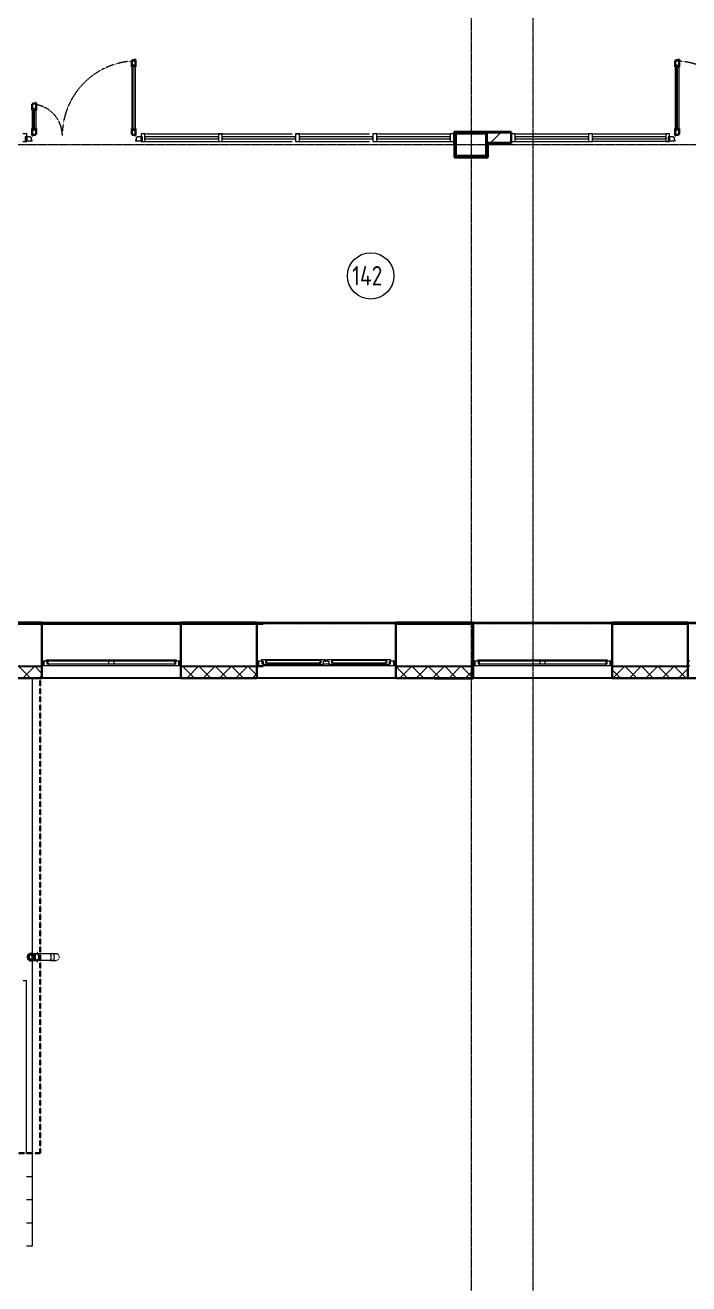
# Model space of a CAD drawing. Header units: millimetres. Extents: x -695119 to 412940, y -249585 to 622758.
# Drawn here: x 16424 to 25012, y -76013 to -59723 of the extents above; entities that cross this region are included whole.
import ezdxf

# ---------------------------------------------------------------- set-up
doc = ezdxf.new("R2010")
doc.units = ezdxf.units.MM
for name, pattern in [('ADSK_Линия сетки', [25, 20, -2.5, 0, -2.5]), ('ADSK_Штриховая_ш2 п1_5', [4.5, 3, -1.5]), ('ADSK_Штриховая_ш3 п1_5', [4.5, 3, -1.5])]:
    doc.linetypes.add(name, pattern=pattern)
for name, color, linetype, lineweight in [('Импосты витража', 8, 'Continuous', 9), ('Каркас_Импост', 8, 'Continuous', 9), ('Лестницы', 8, 'Continuous', 9), ('Линии', 7, 'Continuous', 9), ('Марки помещений', 8, 'Continuous', 20), ('Монтажный зазор', 8, 'Continuous', 9), ('Несущие колонны', 252, 'Continuous', 18), ('Обобщенные модели', 8, 'Continuous', 18), ('Окна', 252, 'Continuous', 9), ('Оси', 252, 'Continuous', 9), ('Остекление', 8, 'Continuous', 9), ('Открывание', 8, 'ADSK_Штриховая_ш2 п1_5', 9), ('Панели витража', 8, 'Continuous', 9), ('Панель', 252, 'Continuous', 30), ('Поручни', 8, 'Continuous', 9), ('Стены разрез', 7, 'Continuous', 30), ('Стены штриховка', 7, 'Continuous', 9)]:
    doc.layers.add(name, color=color, linetype=linetype, lineweight=lineweight)
doc.layers.add('Стены', color=194, linetype='Continuous')
doc.styles.add('GOST 2.304 type A_1', font='', dxfattribs={"height": 350})
doc.styles.get('GOST 2.304 type A_1').set_extended_font_data('GOST 2.304 type A')

# ---------------------------------------------------------------- blocks, each defined once
blk = doc.blocks.new('1 этаж')
at = {"layer": 'Импосты витража', "color": 251, "lineweight": 18, "true_color": 0x636466, "extrusion": (0, 0, -1)}
for p, q in [((-28506, -142307), (-28556, -142307)), ((-28506, -142347), (-28506, -142307)), ((-26976, -142307), (-27026, -142307)), ((-27026, -142307), (-27026, -142347)), ((-26976, -142407), (-26976, -142307)), ((-25976, -142307), (-26026, -142307)), ((-26026, -142307), (-26026, -142407)), ((-25976, -142407), (-25976, -142307)), ((-24976, -142307), (-25026, -142307)), ((-25026, -142307), (-25026, -142407)), ((-24976, -142407), (-24976, -142307)), ((-23976, -142307), (-24026, -142307)), ((-24026, -142307), (-24026, -142407)), ((-23976, -142407), (-23976, -142307)), ((-22186, -142307), (-22236, -142307)), ((-22236, -142307), (-22236, -142407)), ((-22186, -142407), (-22186, -142307)), ((-21186, -142307), (-21236, -142307)), ((-21236, -142307), (-21236, -142407)), ((-21186, -142407), (-21186, -142307)), ((-20186, -142307), (-20236, -142307)), ((-20236, -142307), (-20236, -142407)), ((-20186, -142347), (-20186, -142307)), ((-28556, -142407), (-28506, -142407)), ((-28506, -142407), (-28506, -142397)), ((-27026, -142397), (-27026, -142407)), ((-27026, -142407), (-26976, -142407)), ((-26026, -142407), (-25976, -142407)), ((-25026, -142407), (-24976, -142407)), ((-24026, -142407), (-23976, -142407)), ((-22236, -142407), (-22186, -142407)), ((-21236, -142407), (-21186, -142407)), ((-20236, -142407), (-20186, -142407)), ((-20186, -142407), (-20186, -142397))]:
    blk.add_line(p, q, dxfattribs=at)
at = {"layer": 'Импосты витража', "color": 251, "true_color": 0x636466}
for p, q in [((-26976, -142307), (-26026, -142307)), ((-26021, -142307), (-25071, -142307)), ((-25021, -142307), (-24071, -142307)), ((-23976, -142307), (-23026, -142307)), ((-22186, -142307), (-21236, -142307)), ((-21186, -142307), (-20236, -142307)), ((-26976, -142407), (-26026, -142407)), ((-26021, -142407), (-25071, -142407)), ((-25021, -142407), (-24071, -142407)), ((-23976, -142407), (-23026, -142407)), ((-22186, -142407), (-21236, -142407)), ((-20236, -142407), (-21186, -142407))]:
    blk.add_line(p, q, dxfattribs=at)
at = {"layer": 'Импосты витража', "color": 251, "lineweight": 18, "true_color": 0x636466}
for p, q in [((-22976, -142307), (-23026, -142307)), ((-23026, -142307), (-23026, -142407)), ((-22976, -142407), (-22976, -142307)), ((-23026, -142407), (-22976, -142407))]:
    blk.add_line(p, q, dxfattribs=at)
at = {"layer": 'Каркас_Импост', "color": 251, "true_color": 0x636466}
for p, q in [((-28457, -142347), (-28506, -142347)), ((-28506, -142347), (-28506, -142397)), ((-28457, -142355), (-28457, -142347)), ((-28443, -142355), (-28457, -142355)), ((-28443, -142389), (-28443, -142355)), ((-27075, -142355), (-27089, -142355)), ((-27089, -142355), (-27089, -142389)), ((-27075, -142347), (-27075, -142355)), ((-27026, -142347), (-27075, -142347)), ((-27026, -142397), (-27026, -142347)), ((-20137, -142347), (-20186, -142347)), ((-20186, -142347), (-20186, -142397)), ((-20137, -142355), (-20137, -142347)), ((-20123, -142355), (-20137, -142355)), ((-20123, -142389), (-20123, -142355)), ((-28506, -142397), (-28434, -142397)), ((-28434, -142389), (-28443, -142389)), ((-28434, -142397), (-28434, -142389)), ((-27089, -142389), (-27098, -142389)), ((-27098, -142389), (-27098, -142397)), ((-27098, -142397), (-27026, -142397)), ((-20186, -142397), (-20114, -142397)), ((-20114, -142389), (-20123, -142389)), ((-20114, -142397), (-20114, -142389)), ((-28248, -149112), (-27426, -149112)), ((-28248, -149129), (-28248, -149112)), ((-27426, -149129), (-28248, -149129)), ((-28228, -149170), (-28228, -149129)), ((-27446, -149170), (-28228, -149170)), ((-28226, -149187), (-26595, -149187)), ((-27446, -149129), (-27446, -149170)), ((-27376, -149170), (-27446, -149170)), ((-27426, -149112), (-27396, -149112)), ((-27426, -149112), (-27426, -149129)), ((-27396, -149129), (-27426, -149129)), ((-27396, -149112), (-26574, -149112)), ((-27396, -149129), (-27396, -149112)), ((-26574, -149129), (-27396, -149129)), ((-27376, -149170), (-27376, -149129)), ((-26594, -149170), (-27376, -149170)), ((-26594, -149129), (-26594, -149170)), ((-26574, -149112), (-26574, -149129)), ((-25446, -149187), (-23815, -149187)), ((-25409, -149112), (-25411, -149112)), ((-25397, -149170), (-24716, -149170)), ((-24718, -149112), (-25395, -149112)), ((-24701, -149112), (-24703, -149112)), ((-24595, -149170), (-24665, -149170)), ((-24645, -149112), (-24615, -149112)), ((-24615, -149129), (-24645, -149129)), ((-24557, -149112), (-24559, -149112)), ((-24545, -149170), (-23864, -149170)), ((-23866, -149112), (-24543, -149112)), ((-23849, -149112), (-23851, -149112)), ((-22667, -149112), (-21845, -149112)), ((-22667, -149129), (-22667, -149112)), ((-21845, -149129), (-22667, -149129)), ((-22647, -149170), (-22647, -149129)), ((-21865, -149170), (-22647, -149170)), ((-22646, -149187), (-21015, -149187)), ((-21865, -149129), (-21865, -149170)), ((-21795, -149170), (-21865, -149170)), ((-21845, -149112), (-21815, -149112)), ((-21845, -149112), (-21845, -149129)), ((-21815, -149129), (-21845, -149129)), ((-21815, -149112), (-20993, -149112)), ((-21815, -149129), (-21815, -149112)), ((-20993, -149129), (-21815, -149129)), ((-21795, -149170), (-21795, -149129)), ((-21013, -149170), (-21795, -149170)), ((-21013, -149129), (-21013, -149170)), ((-20993, -149112), (-20993, -149129))]:
    blk.add_line(p, q, dxfattribs=at)
at = {"layer": 'Каркас_Импост', "color": 251, "lineweight": 18, "true_color": 0x636466}
for p, q in [((-28248, -149129), (-28286, -149129)), ((-28286, -149129), (-28286, -149187)), ((-28286, -149187), (-28226, -149187)), ((-28240, -149170), (-28240, -149129)), ((-28228, -149170), (-28240, -149170)), ((-28226, -149187), (-28222, -149170)), ((-26600, -149170), (-26595, -149187)), ((-26595, -149187), (-26536, -149187)), ((-26582, -149170), (-26594, -149170)), ((-26582, -149129), (-26582, -149170)), ((-26536, -149129), (-26574, -149129)), ((-26536, -149187), (-26536, -149129)), ((-25467, -149129), (-25505, -149129)), ((-25505, -149129), (-25505, -149187)), ((-25505, -149187), (-25446, -149187)), ((-25411, -149112), (-25467, -149112)), ((-25467, -149112), (-25467, -149129)), ((-25467, -149129), (-25447, -149129)), ((-25459, -149170), (-25459, -149129)), ((-25447, -149170), (-25459, -149170)), ((-25447, -149129), (-25447, -149170)), ((-25447, -149170), (-25397, -149170)), ((-25446, -149187), (-25441, -149170)), ((-25410, -149113), (-25411, -149112)), ((-25409, -149112), (-25410, -149113)), ((-25410, -149153), (-25410, -149121)), ((-25410, -149121), (-25392, -149121)), ((-25392, -149153), (-25410, -149153)), ((-25395, -149112), (-25409, -149112)), ((-25397, -149170), (-25392, -149153)), ((-25392, -149121), (-25395, -149112)), ((-24718, -149112), (-24720, -149121)), ((-24720, -149121), (-24702, -149121)), ((-24702, -149153), (-24720, -149153)), ((-24720, -149153), (-24716, -149170)), ((-24703, -149112), (-24718, -149112)), ((-24716, -149170), (-24665, -149170)), ((-24702, -149113), (-24703, -149112)), ((-24701, -149112), (-24702, -149113)), ((-24702, -149121), (-24702, -149153)), ((-24645, -149112), (-24701, -149112)), ((-24665, -149170), (-24665, -149129)), ((-24665, -149129), (-24645, -149129)), ((-24645, -149129), (-24645, -149112)), ((-24559, -149112), (-24615, -149112)), ((-24615, -149112), (-24615, -149129)), ((-24615, -149129), (-24595, -149129)), ((-24595, -149129), (-24595, -149170)), ((-24595, -149170), (-24545, -149170)), ((-24558, -149113), (-24559, -149112)), ((-24557, -149112), (-24558, -149113)), ((-24558, -149153), (-24558, -149121)), ((-24558, -149121), (-24540, -149121)), ((-24540, -149153), (-24558, -149153)), ((-24543, -149112), (-24557, -149112)), ((-24545, -149170), (-24540, -149153)), ((-24540, -149121), (-24543, -149112)), ((-23866, -149112), (-23868, -149121)), ((-23868, -149121), (-23850, -149121)), ((-23850, -149153), (-23868, -149153)), ((-23868, -149153), (-23864, -149170)), ((-23851, -149112), (-23866, -149112)), ((-23864, -149170), (-23813, -149170)), ((-23850, -149113), (-23851, -149112)), ((-23849, -149112), (-23850, -149113)), ((-23850, -149121), (-23850, -149153)), ((-23793, -149112), (-23849, -149112)), ((-23819, -149170), (-23815, -149187)), ((-23815, -149187), (-23755, -149187)), ((-23813, -149170), (-23813, -149129)), ((-23813, -149129), (-23793, -149129)), ((-23801, -149170), (-23813, -149170)), ((-23801, -149129), (-23801, -149170)), ((-23793, -149129), (-23793, -149112)), ((-23755, -149129), (-23793, -149129)), ((-23755, -149187), (-23755, -149129)), ((-22667, -149129), (-22705, -149129)), ((-22705, -149129), (-22705, -149187)), ((-22705, -149187), (-22646, -149187)), ((-22659, -149170), (-22659, -149129)), ((-22647, -149170), (-22659, -149170)), ((-22646, -149187), (-22641, -149170)), ((-21019, -149170), (-21015, -149187)), ((-21015, -149187), (-20955, -149187)), ((-21001, -149170), (-21013, -149170)), ((-21001, -149129), (-21001, -149170)), ((-20955, -149129), (-20993, -149129)), ((-20955, -149187), (-20955, -149129))]:
    blk.add_line(p, q, dxfattribs=at)
at = {"layer": 'Лестницы', "color": 251, "true_color": 0x636466}
for p, q in [((-28431, -152918), (-28431, -149349)), ((-28431, -155499), (-28431, -153003)), ((-28511, -155499), (-28431, -155499)), ((-28511, -155499), (-28431, -155499)), ((-28431, -155799), (-28431, -155499)), ((-28511, -155799), (-28431, -155799)), ((-28511, -155799), (-28431, -155799)), ((-28431, -156099), (-28431, -155799)), ((-28511, -156099), (-28431, -156099)), ((-28511, -156099), (-28431, -156099)), ((-28431, -156399), (-28431, -156099)), ((-28511, -156399), (-28431, -156399)), ((-28511, -156399), (-28431, -156399)), ((-28431, -156699), (-28431, -156399)), ((-28511, -156699), (-28431, -156699)), ((-28511, -156699), (-28431, -156699))]:
    blk.add_line(p, q, dxfattribs=at)
at = {"layer": 'Линии', "color": 251, "linetype": 'ADSK_Штриховая_ш3 п1_5', "lineweight": 30, "true_color": 0x636466}
for p in [(-28331, -149349), (-34891, -155499)]:
    blk.add_line(p, (-28331, -155499), dxfattribs=at)
at = {"layer": 'Марки помещений', "color": 251, "true_color": 0x636466}
blk.add_circle((-24055, -144145), 300, dxfattribs=at)
at = {"layer": 'Монтажный зазор', "color": 251, "true_color": 0x636466}
for p, q in [((-28526, -142347), (-28526, -142397)), ((-28506, -142347), (-28526, -142347)), ((-28506, -142397), (-28506, -142347)), ((-27006, -142347), (-27026, -142347)), ((-27026, -142347), (-27026, -142397)), ((-27006, -142397), (-27006, -142347)), ((-20206, -142347), (-20206, -142397)), ((-20186, -142347), (-20206, -142347)), ((-20186, -142397), (-20186, -142347)), ((-28526, -142397), (-28506, -142397)), ((-27026, -142397), (-27006, -142397)), ((-20206, -142397), (-20186, -142397))]:
    blk.add_line(p, q, dxfattribs=at)
at = {"layer": 'Несущие колонны', "color": 251, "lineweight": 40, "true_color": 0x636466}
for p, q in [((-22956, -142297), (-22556, -142297)), ((-22956, -142597), (-22956, -142297)), ((-22556, -142297), (-22956, -142297)), ((-22556, -142297), (-22556, -142597)), ((-22956, -142417), (-22956, -142597)), ((-22556, -142597), (-22556, -142417)), ((-22556, -142597), (-22956, -142597)), ((-22956, -142597), (-22556, -142597))]:
    blk.add_line(p, q, dxfattribs=at)
at = {"layer": 'Несущие колонны', "color": 251, "true_color": 0x636466}
for p, q in [((-22956, -142297), (-22956, -142417)), ((-22556, -142417), (-22556, -142297))]:
    blk.add_line(p, q, dxfattribs=at)
at = {"layer": 'Обобщенные модели', "color": 251, "true_color": 0x636466}
for p, q in [((-28371, -152918), (-28446, -152918)), ((-28446, -152920), (-28432, -152920)), ((-28441, -152924), (-28441, -152997)), ((-28441, -152924), (-28441, -152997)), ((-28405, -152918), (-28440, -152918)), ((-28432, -152920), (-28432, -152922)), ((-28155, -152920), (-28412, -152920)), ((-28411, -152939), (-28406, -152939)), ((-28364, -152917), (-28405, -152917)), ((-28399, -152935), (-28386, -152920)), ((-28386, -152920), (-28368, -152920)), ((-28368, -152900), (-28371, -152900)), ((-28371, -152900), (-28371, -152918)), ((-28368, -152920), (-28368, -152900)), ((-28162, -152917), (-28203, -152917)), ((-28126, -152918), (-28162, -152918)), ((-28432, -153002), (-28446, -153002)), ((-28446, -153004), (-28371, -153004)), ((-28440, -153003), (-28405, -153003)), ((-28432, -152999), (-28432, -153002)), ((-28412, -153002), (-28155, -153002)), ((-28406, -152983), (-28411, -152983)), ((-28405, -153004), (-28364, -153004)), ((-28386, -153002), (-28399, -152986)), ((-28368, -153002), (-28386, -153002)), ((-28371, -153004), (-28371, -153022)), ((-28371, -153022), (-28368, -153022)), ((-28368, -153022), (-28368, -153002)), ((-28203, -153004), (-28162, -153004)), ((-28162, -153003), (-28126, -153003))]:
    blk.add_line(p, q, dxfattribs=at)
at = {"layer": 'Обобщенные модели', "color": 251, "true_color": 0x636466, "flags": 128}
for points in [[(-28482, -152970), (-28483, -152968), (-28483, -152966), (-28483, -152965), (-28483, -152963), (-28483, -152961), (-28483, -152960), (-28483, -152958), (-28483, -152956), (-28483, -152955), (-28482, -152953), (-28482, -152951)], [(-28481, -152948), (-28481, -152946), (-28480, -152945), (-28479, -152943), (-28479, -152942), (-28478, -152940)], [(-28461, -152924), (-28460, -152923), (-28458, -152922), (-28456, -152921), (-28455, -152921), (-28453, -152920), (-28452, -152920)], [(-28477, -152982), (-28478, -152981), (-28479, -152979), (-28480, -152978), (-28480, -152976), (-28481, -152975), (-28481, -152973)], [(-28452, -153002), (-28454, -153001), (-28456, -153001), (-28457, -153000), (-28459, -152999), (-28460, -152999), (-28462, -152998)]]:
    blk.add_lwpolyline(points, dxfattribs=at)
at = {"layer": 'Обобщенные модели', "color": 251, "true_color": 0x636466}
for centre, radius, start, end in [((-28485, -152929), 10, 232.5, 270), ((-28485, -152929), 10, 232.5, 270), ((-28446, -152961), 43.3, 90.1865, 269.8135), ((-28446, -152961), 41.1, 90, 270), ((-28441, -152961), 42.5, 165.3161, 194.6839), ((-28441, -152961), 42.5, 150, 164.6839), ((-28441, -152961), 38.8, 95.1758, 180), ((-28441, -152961), 38.8, 180, 264.8242), ((-28441, -152961), 36.5, 79.5832, 180), ((-28441, -152961), 36.4, 90, 270), ((-28441, -152961), 36.5, 180, 280.4168), ((-28441, -152961), 42.5, 105, 120), ((-28441, -152961), 36.4, 79.5575, 90), ((-28441, -152961), 42.5, 278.9462, 81.0538), ((-28441, -152961), 38.8, 70.0313, 79.9687), ((-28446, -152961), 41, 32.4515, 70.0339), ((-28441, -152961), 36.5, 65.8926, 70.6634), ((-28441, -152961), 36.4, 65.5487, 71.7408), ((-28441, -152961), 36.5, 39.5181, 50.4819), ((-28441, -152961), 36.4, 40.5927, 49.4073), ((-28441, -152961), 38.8, 0, 32.7958), ((-28441, -152961), 38.8, 327.3893, 0), ((-28406, -152929), 10, 270, 320), ((-28406, -152929), 10, 270, 307.5), ((-28135, -152961), 43.4, 90, 99.1289), ((-28135, -152961), 43.4, 80.8711, 90), ((-28135, -152961), 43.4, 71.8248, 75), ((-28126, -152961), 42.5, 66.2445, 77.1779), ((-28126, -152961), 42.5, 41.9198, 60), ((-28126, -152961), 42.5, 30, 38.1287), ((-28126, -152961), 42.5, 13.3248, 15), ((-28126, -152961), 42.5, 352.0117, 0), ((-28485, -152993), 10, 90, 127.5), ((-28485, -152993), 10, 90, 127.5), ((-28441, -152961), 42.5, 195.3161, 210), ((-28441, -152961), 42.5, 240, 255), ((-28441, -152961), 36.4, 270, 280.4425), ((-28441, -152961), 38.8, 280.0313, 289.9687), ((-28446, -152961), 41, 289.9661, 327.5485), ((-28441, -152961), 36.5, 289.3366, 294.1074), ((-28441, -152961), 36.4, 288.2592, 294.4513), ((-28441, -152961), 36.5, 309.5181, 320.4819), ((-28441, -152961), 36.4, 310.5927, 319.4073), ((-28406, -152993), 10, 40, 90), ((-28406, -152993), 10, 52.5, 90), ((-28135, -152961), 43.4, 260.8711, 270), ((-28135, -152961), 43.4, 270, 279.1289), ((-28126, -152961), 42.5, 282.8221, 293.7555), ((-28126, -152961), 42.5, 300, 305.3179), ((-28126, -152961), 42.5, 312.2016, 330), ((-28126, -152961), 42.5, 345, 346.6752)]:
    blk.add_arc(centre, radius, start, end, dxfattribs=at)
at = {"layer": 'Обобщенные модели', "color": 251, "lineweight": 40, "true_color": 0x636466}
for radius, start, end in [(41.1, 121.1211, 238.8789), (38.8, 90, 270), (41.1, 90, 118.1477), (41.1, 30.0916, 90), (38.8, 270, 90), (41.1, 0.067, 30), (41.1, 330.067, 0), (41.1, 241.8523, 270), (41.1, 270, 300), (41.1, 300.0916, 330)]:
    blk.add_arc((-28446, -152961), radius, start, end, dxfattribs=at)
at = {"layer": 'Обобщенные модели', "color": 251, "true_color": 0x636466}
for centre, major_axis, start_param, end_param in [((-28405, -152961), (0, 36.4), 0.936453, 2.20514), ((-28405, -152961), (0, 43.6), 4.712389, 6.477028), ((-28405, -152961), (0, 43.6), 2.94775, 4.712389), ((-28405, -152961), (0, 42.5), 3.141593, 6.283185), ((-28364, -152961), (0, 43.6), 4.712389, 6.283185), ((-28364, -152961), (0, 43.6), 3.141593, 4.712389), ((-28203, -152961), (0, 43.6), 4.712389, 6.544985), ((-28203, -152961), (0, 43.6), 2.879793, 4.712389), ((-28203, -152961), (0, 41.1), 4.712389, 6.283185), ((-28203, -152961), (0, 41.1), 3.141593, 4.712389), ((-28162, -152961), (0, 43.6), 4.712389, 6.283185), ((-28162, -152961), (0, 43.6), 3.141593, 4.712389)]:
    blk.add_ellipse(centre, major_axis=major_axis, ratio=0.309017, start_param=start_param, end_param=end_param, dxfattribs=at)
at = {"layer": 'Окна', "color": 251, "true_color": 0x636466}
for p, q in [((-28286, -149129), (-28311, -149129)), ((-28311, -149187), (-28286, -149187)), ((-28286, -149187), (-28286, -149129)), ((-26511, -149129), (-26536, -149129)), ((-26536, -149129), (-26536, -149187)), ((-26536, -149187), (-26511, -149187)), ((-25505, -149129), (-25530, -149129)), ((-25530, -149187), (-25505, -149187)), ((-25505, -149187), (-25505, -149129)), ((-23730, -149129), (-23755, -149129)), ((-23755, -149129), (-23755, -149187)), ((-23755, -149187), (-23730, -149187)), ((-22705, -149129), (-22730, -149129)), ((-22730, -149187), (-22705, -149187)), ((-22705, -149187), (-22705, -149129)), ((-20930, -149129), (-20955, -149129)), ((-20955, -149129), (-20955, -149187)), ((-20955, -149187), (-20930, -149187)), ((-19925, -149129), (-19950, -149129)), ((-19950, -149187), (-19925, -149187))]:
    blk.add_line(p, q, dxfattribs=at)
at = {"layer": 'Оси', "color": 251, "linetype": 'ADSK_Линия сетки', "true_color": 0x636466}
for p, q in [((-22756, -96281), (-22756, -159673)), ((-21956, -131547), (-21956, -160943)), ((4311, -142447), (-72628, -142447)), ((4311, -148647), (-72628, -148647))]:
    blk.add_line(p, q, dxfattribs=at)
at = {"layer": 'Остекление', "color": 251, "true_color": 0x636466}
for p, q in [((-27128, -142253), (-27128, -141421)), ((-27128, -141421), (-27107, -141421)), ((-27107, -141421), (-27107, -142253)), ((-20105, -141421), (-20105, -142253)), ((-20084, -141421), (-20105, -141421)), ((-20084, -142253), (-20084, -141421)), ((-28425, -141981), (-28425, -142253)), ((-28404, -141981), (-28425, -141981)), ((-28404, -142253), (-28404, -141981)), ((-28425, -142253), (-28404, -142253)), ((-27107, -142253), (-27128, -142253)), ((-20105, -142253), (-20084, -142253)), ((-25407, -149121), (-25410, -149121)), ((-25410, -149121), (-25410, -149153)), ((-25410, -149153), (-25407, -149153)), ((-24705, -149121), (-25407, -149121)), ((-25407, -149121), (-25407, -149153)), ((-25407, -149153), (-25407, -149121)), ((-25407, -149153), (-24705, -149153)), ((-24705, -149153), (-24705, -149121)), ((-24705, -149121), (-24705, -149153)), ((-24702, -149121), (-24705, -149121)), ((-24705, -149153), (-24702, -149153)), ((-24702, -149153), (-24702, -149121)), ((-24555, -149121), (-24558, -149121)), ((-24558, -149121), (-24558, -149153)), ((-24558, -149153), (-24555, -149153)), ((-23853, -149121), (-24555, -149121)), ((-24555, -149121), (-24555, -149153)), ((-24555, -149153), (-24555, -149121)), ((-24555, -149153), (-23853, -149153)), ((-23853, -149153), (-23853, -149121)), ((-23853, -149121), (-23853, -149153)), ((-23850, -149121), (-23853, -149121)), ((-23853, -149153), (-23850, -149153)), ((-23850, -149153), (-23850, -149121))]:
    blk.add_line(p, q, dxfattribs=at)
at = {"layer": 'Открывание', "color": 251, "true_color": 0x636466}
for centre, radius, start, end in [((-27080, -142329), 966, 91.0677, 180), ((-20132, -142329), 966, 0, 88.9323), ((-28452, -142329), 406, 0, 87.459)]:
    blk.add_arc(centre, radius, start, end, dxfattribs=at)
at = {"layer": 'Панели витража', "color": 251, "lineweight": 18, "true_color": 0x636466}
for p, q in [((-26026, -142345), (-26976, -142345)), ((-26976, -142345), (-26976, -142370)), ((-26976, -142370), (-26026, -142370)), ((-26026, -142370), (-26026, -142345)), ((-25026, -142345), (-25976, -142345)), ((-25976, -142345), (-25976, -142370)), ((-25976, -142370), (-25026, -142370)), ((-25026, -142370), (-25026, -142345)), ((-24026, -142345), (-24976, -142345)), ((-24976, -142345), (-24976, -142370)), ((-24976, -142370), (-24026, -142370)), ((-24026, -142370), (-24026, -142345)), ((-23026, -142345), (-23976, -142345)), ((-23976, -142345), (-23976, -142370)), ((-23976, -142370), (-23026, -142370)), ((-23026, -142370), (-23026, -142345)), ((-21236, -142345), (-22186, -142345)), ((-22186, -142345), (-22186, -142370)), ((-22186, -142370), (-21236, -142370)), ((-21236, -142370), (-21236, -142345)), ((-20236, -142345), (-21186, -142345)), ((-21186, -142345), (-21186, -142370)), ((-21186, -142370), (-20236, -142370)), ((-20236, -142370), (-20236, -142345))]:
    blk.add_line(p, q, dxfattribs=at)
at = {"layer": 'Панель', "color": 251, "true_color": 0x636466}
for p, q in [((-27140, -141363), (-27148, -141363)), ((-27148, -141363), (-27148, -141439)), ((-27106, -141354), (-27140, -141354)), ((-27140, -141354), (-27140, -141363)), ((-27098, -141345), (-27106, -141345)), ((-27106, -141345), (-27106, -141354)), ((-27098, -141439), (-27098, -141345)), ((-20106, -141363), (-20114, -141363)), ((-20114, -141363), (-20114, -141439)), ((-20072, -141354), (-20106, -141354)), ((-20106, -141354), (-20106, -141363)), ((-20064, -141345), (-20072, -141345)), ((-20072, -141345), (-20072, -141354)), ((-20064, -141439), (-20064, -141345)), ((-27148, -141439), (-27128, -141439)), ((-27128, -141439), (-27128, -141421)), ((-27128, -141421), (-27107, -141421)), ((-27107, -141421), (-27107, -141439)), ((-27107, -141439), (-27098, -141439)), ((-20105, -141439), (-20114, -141439)), ((-20105, -141421), (-20105, -141439)), ((-20084, -141421), (-20105, -141421)), ((-20084, -141439), (-20084, -141421)), ((-20064, -141439), (-20084, -141439)), ((-28426, -141923), (-28434, -141923)), ((-28434, -141923), (-28434, -141999)), ((-28425, -141999), (-28434, -141999)), ((-28392, -141914), (-28426, -141914)), ((-28426, -141914), (-28426, -141923)), ((-28425, -141981), (-28425, -141999)), ((-28404, -141981), (-28425, -141981)), ((-28404, -141999), (-28404, -141981)), ((-28384, -141999), (-28404, -141999)), ((-28384, -141905), (-28392, -141905)), ((-28392, -141905), (-28392, -141914)), ((-28384, -141999), (-28384, -141905)), ((-28434, -142235), (-28434, -142329)), ((-28425, -142235), (-28434, -142235)), ((-28434, -142329), (-28426, -142329)), ((-28426, -142329), (-28426, -142320)), ((-28426, -142320), (-28392, -142320)), ((-28425, -142253), (-28425, -142235)), ((-28404, -142253), (-28425, -142253)), ((-28404, -142235), (-28404, -142253)), ((-28384, -142235), (-28404, -142235)), ((-28392, -142320), (-28392, -142311)), ((-28392, -142311), (-28384, -142311)), ((-28384, -142311), (-28384, -142235)), ((-27148, -142235), (-27148, -142311)), ((-27148, -142235), (-27128, -142235)), ((-27148, -142311), (-27140, -142311)), ((-27140, -142311), (-27140, -142320)), ((-27140, -142320), (-27106, -142320)), ((-27128, -142235), (-27128, -142253)), ((-27128, -142253), (-27107, -142253)), ((-27107, -142235), (-27098, -142235)), ((-27107, -142253), (-27107, -142235)), ((-27106, -142320), (-27106, -142329)), ((-27106, -142329), (-27098, -142329)), ((-27098, -142329), (-27098, -142235)), ((-20114, -142235), (-20114, -142329)), ((-20105, -142235), (-20114, -142235)), ((-20114, -142329), (-20106, -142329)), ((-20106, -142329), (-20106, -142320)), ((-20106, -142320), (-20072, -142320)), ((-20105, -142253), (-20105, -142235)), ((-20084, -142253), (-20105, -142253)), ((-20084, -142235), (-20084, -142253)), ((-20064, -142235), (-20084, -142235)), ((-20072, -142320), (-20072, -142311)), ((-20072, -142311), (-20064, -142311)), ((-20064, -142311), (-20064, -142235))]:
    blk.add_line(p, q, dxfattribs=at)
at = {"layer": 'Панель', "color": 251, "lineweight": 9, "true_color": 0x636466}
for p, q in [((-27148, -141439), (-27148, -142235)), ((-27098, -142235), (-27098, -141439)), ((-20114, -141439), (-20114, -142235)), ((-20064, -142235), (-20064, -141439)), ((-28434, -141999), (-28434, -142235)), ((-28384, -142235), (-28384, -141999))]:
    blk.add_line(p, q, dxfattribs=at)
at = {"layer": 'Поручни', "color": 251, "true_color": 0x636466}
for p, q in [((-28511, -153269), (-28551, -153269)), ((-28511, -155499), (-28511, -153269))]:
    blk.add_line(p, q, dxfattribs=at)
at = {"layer": 'Стены', "color": 251, "true_color": 0x636466}
for p, q in [((-22956, -142417), (-22956, -142297)), ((-22556, -142297), (-22556, -142417)), ((-28311, -148632), (-26511, -148632)), ((-28311, -148647), (-26511, -148647)), ((-26511, -148647), (-28311, -148647)), ((-25530, -148632), (-23730, -148632)), ((-25530, -148647), (-25445, -148647)), ((-25445, -148647), (-25530, -148647)), ((-22730, -148647), (-23730, -148647)), ((-23730, -148647), (-22730, -148647)), ((-22730, -148632), (-20930, -148632)), ((-19950, -148647), (-20930, -148647)), ((-20930, -148647), (-19950, -148647)), ((-19950, -148632), (-18150, -148632)), ((-29318, -149197), (-28311, -149197)), ((-26511, -149197), (-25445, -149197)), ((-23730, -149197), (-22730, -149197)), ((-20930, -149197), (-19950, -149197)), ((-26511, -149349), (-28311, -149349)), ((-23730, -149349), (-25530, -149349)), ((-20930, -149349), (-22730, -149349)), ((-20436, -149354), (-20436, -149349)), ((-18150, -149354), (-20436, -149354)), ((-19950, -149349), (-18150, -149349)), ((-19950, -149349), (-19950, -149354)), ((-18150, -149349), (-19950, -149349))]:
    blk.add_line(p, q, dxfattribs=at)
at = {"layer": 'Стены разрез', "color": 251, "true_color": 0x636466}
for p, q in [((-22976, -142282), (-22976, -142432)), ((-22236, -142282), (-22976, -142282)), ((-22956, -142297), (-22556, -142297)), ((-22236, -142432), (-22236, -142282)), ((-22976, -142432), (-22971, -142432)), ((-22971, -142432), (-22971, -142612)), ((-22956, -142597), (-22956, -142417)), ((-22556, -142417), (-22556, -142597)), ((-22541, -142612), (-22541, -142432)), ((-22541, -142432), (-22236, -142432)), ((-22971, -142612), (-22541, -142612)), ((-22556, -142597), (-22956, -142597)), ((-28311, -148647), (-29236, -148647)), ((-29236, -148647), (-28311, -148647)), ((-28311, -148632), (-29101, -148632)), ((-28311, -148647), (-28311, -148632)), ((-28311, -149349), (-28311, -148647)), ((-25530, -148632), (-26511, -148632)), ((-26511, -148632), (-26511, -148647)), ((-25530, -148647), (-26511, -148647)), ((-26511, -148647), (-26511, -149349)), ((-26511, -148647), (-25530, -148647)), ((-25530, -148647), (-25530, -148632)), ((-25530, -149349), (-25530, -148647)), ((-22730, -148632), (-23730, -148632)), ((-23730, -148632), (-23730, -148647)), ((-23730, -148647), (-23730, -149349)), ((-22730, -148647), (-22730, -148632)), ((-22730, -149354), (-22730, -148647)), ((-19950, -148632), (-20930, -148632)), ((-20930, -148632), (-20930, -148647)), ((-20930, -148647), (-20930, -149349)), ((-19950, -148647), (-19950, -148632)), ((-19950, -149349), (-19950, -148647)), ((-28311, -149349), (-29340, -149349)), ((-26511, -149349), (-25530, -149349)), ((-23730, -149349), (-22730, -149349)), ((-22730, -149349), (-23230, -149349)), ((-23230, -149349), (-23230, -149354)), ((-23230, -149354), (-22730, -149354)), ((-20930, -149349), (-19950, -149349))]:
    blk.add_line(p, q, dxfattribs=at)
at = {"layer": 'Стены разрез', "color": 251, "linetype": 'Continuous', "lineweight": 9, "true_color": 0x636466}
for p, q in [((-22976, -142286), (-22972, -142282)), ((-22785, -142297), (-22800, -142282)), ((-22775, -142297), (-22760, -142282)), ((-22573, -142297), (-22588, -142282)), ((-22563, -142297), (-22548, -142282)), ((-22556, -142317), (-22536, -142297)), ((-22499, -142417), (-22379, -142297)), ((-22361, -142297), (-22376, -142282)), ((-22351, -142297), (-22336, -142282)), ((-22971, -142417), (-22956, -142402)), ((-22971, -142493), (-22956, -142478)), ((-22956, -142551), (-22971, -142536)), ((-22556, -142502), (-22541, -142487)), ((-22541, -142541), (-22556, -142526)), ((-22486, -142432), (-22471, -142417)), ((-22438, -142432), (-22453, -142417)), ((-22274, -142432), (-22259, -142417)), ((-22236, -142422), (-22241, -142417)), ((-22894, -142612), (-22909, -142597)), ((-22878, -142612), (-22863, -142597)), ((-22682, -142612), (-22697, -142597)), ((-22666, -142612), (-22651, -142597)), ((-28489, -148647), (-28474, -148632)), ((-28314, -148647), (-28329, -148632)), ((-26405, -148647), (-26420, -148632)), ((-26367, -148647), (-26352, -148632)), ((-26193, -148647), (-26208, -148632)), ((-26155, -148647), (-26140, -148632)), ((-25981, -148647), (-25996, -148632)), ((-25943, -148647), (-25928, -148632)), ((-25769, -148647), (-25784, -148632)), ((-25731, -148647), (-25716, -148632)), ((-25557, -148647), (-25572, -148632)), ((-23647, -148647), (-23662, -148632)), ((-23610, -148647), (-23595, -148632)), ((-23435, -148647), (-23450, -148632)), ((-23397, -148647), (-23382, -148632)), ((-23223, -148647), (-23238, -148632)), ((-23185, -148647), (-23170, -148632)), ((-23011, -148647), (-23026, -148632)), ((-22973, -148647), (-22958, -148632)), ((-22799, -148647), (-22814, -148632)), ((-22761, -148647), (-22746, -148632)), ((-20890, -148647), (-20905, -148632)), ((-20852, -148647), (-20837, -148632)), ((-20678, -148647), (-20693, -148632)), ((-20640, -148647), (-20625, -148632)), ((-20465, -148647), (-20480, -148632)), ((-20428, -148647), (-20413, -148632)), ((-20253, -148647), (-20268, -148632)), ((-20215, -148647), (-20200, -148632)), ((-20041, -148647), (-20056, -148632)), ((-20003, -148647), (-19988, -148632)), ((-28463, -149347), (-28613, -149197)), ((-28552, -149347), (-28402, -149197)), ((-28313, -149285), (-28401, -149197)), ((-26511, -149215), (-26493, -149197)), ((-26341, -149347), (-26491, -149197)), ((-26431, -149347), (-26281, -149197)), ((-26129, -149347), (-26279, -149197)), ((-26219, -149347), (-26069, -149197)), ((-25917, -149347), (-26067, -149197)), ((-26007, -149347), (-25857, -149197)), ((-25705, -149347), (-25855, -149197)), ((-25795, -149347), (-25645, -149197)), ((-25532, -149308), (-25643, -149197)), ((-23584, -149347), (-23730, -149201)), ((-23673, -149347), (-23523, -149197)), ((-23372, -149347), (-23522, -149197)), ((-23461, -149347), (-23311, -149197)), ((-23159, -149347), (-23309, -149197)), ((-23249, -149347), (-23099, -149197)), ((-22947, -149347), (-23097, -149197)), ((-23037, -149347), (-22887, -149197)), ((-22735, -149347), (-22885, -149197)), ((-20915, -149347), (-20765, -149197)), ((-20614, -149347), (-20764, -149197)), ((-20703, -149347), (-20553, -149197)), ((-20402, -149347), (-20552, -149197)), ((-20491, -149347), (-20341, -149197)), ((-20190, -149347), (-20340, -149197)), ((-20279, -149347), (-20129, -149197)), ((-19978, -149347), (-20128, -149197)), ((-28340, -149347), (-28313, -149320)), ((-28311, -149291), (-28313, -149287)), ((-26511, -149337), (-26509, -149337)), ((-25834, -149347), (-25835, -149349)), ((-25582, -149347), (-25532, -149297)), ((-25579, -149349), (-25580, -149347)), ((-22825, -149347), (-22730, -149253)), ((-20826, -149347), (-20930, -149243)), ((-20908, -149349), (-20908, -149349)), ((-20299, -149349), (-20300, -149347)), ((-20067, -149347), (-19950, -149231)), ((-20065, -149349), (-20066, -149347))]:
    blk.add_line(p, q, dxfattribs=at)
at = {"layer": 'Стены штриховка', "color": 251, "true_color": 0x636466}
for p, q in [((-22956, -142297), (-22976, -142297)), ((-22236, -142297), (-22556, -142297)), ((-22976, -142417), (-22956, -142417)), ((-22236, -142417), (-22556, -142417)), ((-25532, -149197), (-25532, -149347)), ((-29349, -149347), (-28313, -149347)), ((-28311, -149273), (-28313, -149273)), ((-28313, -149347), (-28313, -149273)), ((-26509, -149273), (-26511, -149273)), ((-26509, -149273), (-26509, -149347)), ((-26509, -149347), (-25532, -149347)), ((-23728, -149273), (-23730, -149273)), ((-23728, -149273), (-23728, -149347)), ((-23728, -149347), (-22732, -149347)), ((-22730, -149273), (-22732, -149273)), ((-22732, -149347), (-22732, -149273)), ((-20928, -149273), (-20930, -149273)), ((-20928, -149273), (-20928, -149347)), ((-20928, -149347), (-19952, -149347)), ((-19950, -149273), (-19952, -149273)), ((-19952, -149347), (-19952, -149273))]:
    blk.add_line(p, q, dxfattribs=at)
at = {"layer": 'Марки помещений', "color": 251, "true_color": 0x636466, "style": 'GOST 2.304 type A_1'}
blk.add_text('142', height=250, dxfattribs=at).set_placement((-24294, -144267))

msp = doc.modelspace()

# ---------------------------------------------------------------- block references
msp.add_blockref('1 этаж', (44950.089, 81176.937))

doc.saveas('drawing.dxf')
